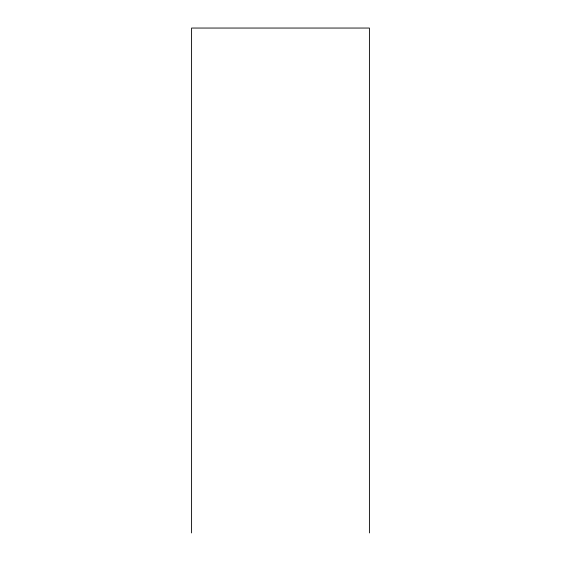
<?xml version="1.0" encoding="UTF-8"?>
<svg xmlns="http://www.w3.org/2000/svg" width="561" height="561" viewBox="0 0 561 561"><rect width="100%" height="100%" fill="white"/><g stroke="black" fill="none" stroke-linecap="round" stroke-linejoin="round"><path stroke-width="0.84" d="M369.411 532.95L369.411 28.05L191.589 28.05L191.589 532.95"/></g></svg>
